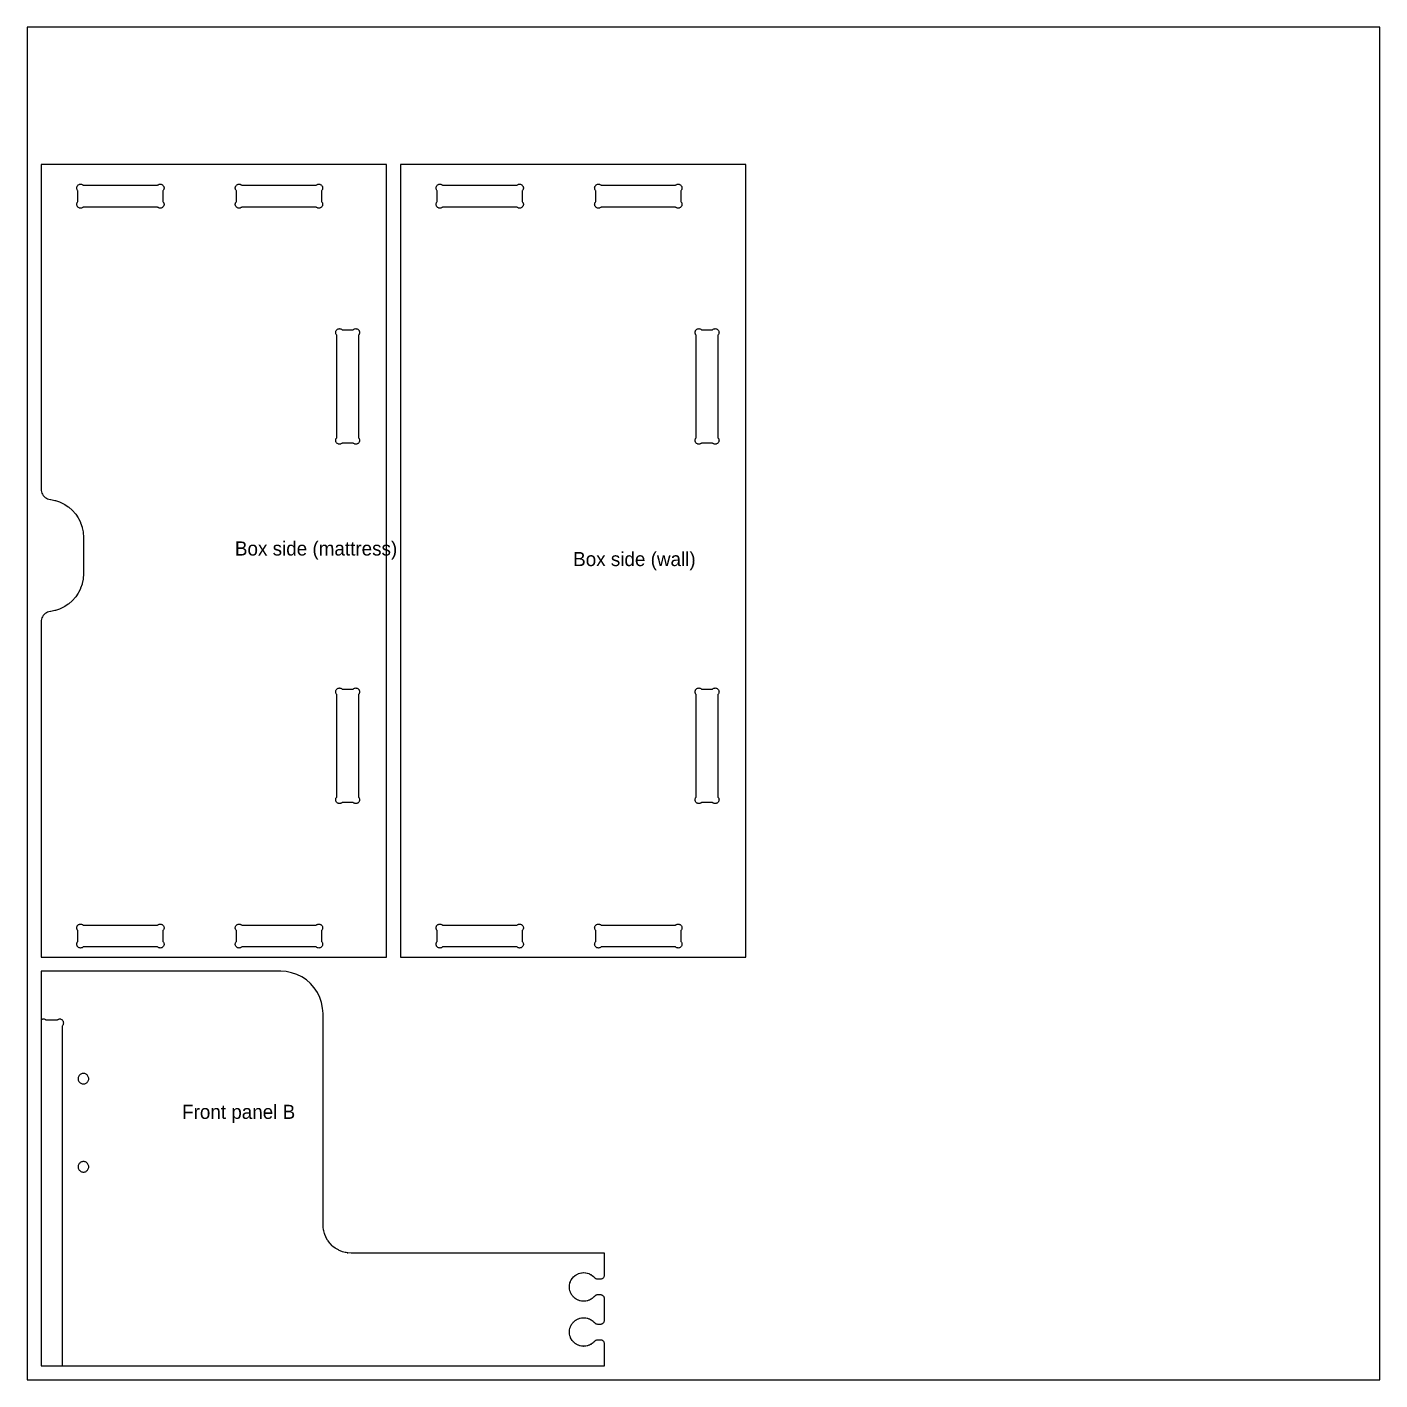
# Model space of a CAD drawing. Header units: inches. Extents: x 0 to 48, y 0 to 48.
import ezdxf

# ---------------------------------------------------------------- set-up
doc = ezdxf.new("R2010")
doc.units = ezdxf.units.IN
doc.header["$MEASUREMENT"] = 0
for name, color, linetype in [('CUT_INSIDE', 5, 'Continuous'), ('CUT_OUTSIDE', 1, 'Continuous'), ('LABEL', 3, 'Continuous'), ('POCKET_0.375', 4, 'Continuous'), ('POCKET_0.500', 4, 'Continuous'), ('SHEET', 8, 'Continuous')]:
    doc.layers.add(name, color=color, linetype=linetype)

msp = doc.modelspace()

# ---------------------------------------------------------------- linework, layer by layer
at = {"layer": 'CUT_INSIDE'}
for points in [[(4.822, 41.806), (4.834, 41.793), (4.844, 41.778), (4.852, 41.762), (4.857, 41.745), (4.861, 41.728), (4.862, 41.71), (4.861, 41.693), (4.857, 41.676), (4.852, 41.659), (4.844, 41.643), (4.834, 41.628), (4.822, 41.615), (4.809, 41.603), (4.795, 41.594), (4.779, 41.586), (4.762, 41.58), (4.745, 41.577), (4.727, 41.575), (4.709, 41.577), (4.692, 41.58), (4.675, 41.586), (4.66, 41.594), (4.645, 41.603), (4.632, 41.615), (1.993, 41.615), (1.98, 41.603), (1.965, 41.594), (1.95, 41.586), (1.933, 41.58), (1.916, 41.577), (1.898, 41.575), (1.88, 41.577), (1.863, 41.58), (1.846, 41.586), (1.83, 41.594), (1.816, 41.603), (1.803, 41.615), (1.791, 41.628), (1.781, 41.643), (1.773, 41.659), (1.768, 41.676), (1.764, 41.693), (1.763, 41.71), (1.764, 41.728), (1.768, 41.745), (1.773, 41.762), (1.781, 41.778), (1.791, 41.793), (1.803, 41.806), (1.803, 42.194), (1.791, 42.207), (1.781, 42.222), (1.773, 42.238), (1.768, 42.255), (1.764, 42.272), (1.763, 42.29), (1.764, 42.307), (1.768, 42.324), (1.773, 42.341), (1.781, 42.357), (1.791, 42.372), (1.803, 42.385), (1.816, 42.397), (1.83, 42.406), (1.846, 42.414), (1.863, 42.42), (1.88, 42.423), (1.898, 42.425), (1.916, 42.423), (1.933, 42.42), (1.95, 42.414), (1.965, 42.406), (1.98, 42.397), (1.993, 42.385), (4.632, 42.385), (4.645, 42.397), (4.66, 42.406), (4.675, 42.414), (4.692, 42.42), (4.709, 42.423), (4.727, 42.425), (4.745, 42.423), (4.762, 42.42), (4.779, 42.414), (4.795, 42.406), (4.809, 42.397), (4.822, 42.385), (4.834, 42.372), (4.844, 42.357), (4.852, 42.341), (4.857, 42.324), (4.861, 42.307), (4.862, 42.29), (4.861, 42.272), (4.857, 42.255), (4.852, 42.238), (4.844, 42.222), (4.834, 42.207), (4.822, 42.194)], [(10.447, 42.194), (10.447, 41.806), (10.459, 41.793), (10.469, 41.778), (10.477, 41.762), (10.482, 41.745), (10.486, 41.728), (10.487, 41.71), (10.486, 41.693), (10.482, 41.676), (10.477, 41.659), (10.469, 41.643), (10.459, 41.628), (10.447, 41.615), (10.434, 41.603), (10.42, 41.594), (10.404, 41.586), (10.387, 41.58), (10.37, 41.577), (10.352, 41.575), (10.334, 41.577), (10.317, 41.58), (10.3, 41.586), (10.285, 41.594), (10.27, 41.603), (10.257, 41.615), (7.618, 41.615), (7.605, 41.603), (7.59, 41.594), (7.575, 41.586), (7.558, 41.58), (7.541, 41.577), (7.523, 41.575), (7.505, 41.577), (7.488, 41.58), (7.471, 41.586), (7.455, 41.594), (7.441, 41.603), (7.428, 41.615), (7.416, 41.628), (7.406, 41.643), (7.398, 41.659), (7.393, 41.676), (7.389, 41.693), (7.388, 41.71), (7.389, 41.728), (7.393, 41.745), (7.398, 41.762), (7.406, 41.778), (7.416, 41.793), (7.428, 41.806), (7.428, 42.194), (7.416, 42.207), (7.406, 42.222), (7.398, 42.238), (7.393, 42.255), (7.389, 42.272), (7.388, 42.29), (7.389, 42.307), (7.393, 42.324), (7.398, 42.341), (7.406, 42.357), (7.416, 42.372), (7.428, 42.385), (7.441, 42.397), (7.455, 42.406), (7.471, 42.414), (7.488, 42.42), (7.505, 42.423), (7.523, 42.425), (7.541, 42.423), (7.558, 42.42), (7.575, 42.414), (7.59, 42.406), (7.605, 42.397), (7.618, 42.385), (10.257, 42.385), (10.27, 42.397), (10.285, 42.406), (10.3, 42.414), (10.317, 42.42), (10.334, 42.423), (10.352, 42.425), (10.37, 42.423), (10.387, 42.42), (10.404, 42.414), (10.42, 42.406), (10.434, 42.397), (10.447, 42.385), (10.459, 42.372), (10.469, 42.357), (10.477, 42.341), (10.482, 42.324), (10.486, 42.307), (10.487, 42.29), (10.486, 42.272), (10.482, 42.255), (10.477, 42.238), (10.469, 42.222), (10.459, 42.207)], [(17.602, 41.762), (17.607, 41.745), (17.611, 41.728), (17.612, 41.71), (17.611, 41.693), (17.607, 41.676), (17.602, 41.659), (17.594, 41.643), (17.584, 41.628), (17.572, 41.615), (17.559, 41.603), (17.545, 41.594), (17.529, 41.586), (17.512, 41.58), (17.495, 41.577), (17.477, 41.575), (17.459, 41.577), (17.442, 41.58), (17.425, 41.586), (17.41, 41.594), (17.395, 41.603), (17.382, 41.615), (14.743, 41.615), (14.73, 41.603), (14.715, 41.594), (14.7, 41.586), (14.683, 41.58), (14.666, 41.577), (14.648, 41.575), (14.63, 41.577), (14.613, 41.58), (14.596, 41.586), (14.58, 41.594), (14.566, 41.603), (14.553, 41.615), (14.541, 41.628), (14.531, 41.643), (14.523, 41.659), (14.518, 41.676), (14.514, 41.693), (14.513, 41.71), (14.514, 41.728), (14.518, 41.745), (14.523, 41.762), (14.531, 41.778), (14.541, 41.793), (14.553, 41.806), (14.553, 42.194), (14.541, 42.207), (14.531, 42.222), (14.523, 42.238), (14.518, 42.255), (14.514, 42.272), (14.513, 42.29), (14.514, 42.307), (14.518, 42.324), (14.523, 42.341), (14.531, 42.357), (14.541, 42.372), (14.553, 42.385), (14.566, 42.397), (14.58, 42.406), (14.596, 42.414), (14.613, 42.42), (14.63, 42.423), (14.648, 42.425), (14.666, 42.423), (14.683, 42.42), (14.7, 42.414), (14.715, 42.406), (14.73, 42.397), (14.743, 42.385), (17.382, 42.385), (17.395, 42.397), (17.41, 42.406), (17.425, 42.414), (17.442, 42.42), (17.459, 42.423), (17.477, 42.425), (17.495, 42.423), (17.512, 42.42), (17.529, 42.414), (17.545, 42.406), (17.559, 42.397), (17.572, 42.385), (17.584, 42.372), (17.594, 42.357), (17.602, 42.341), (17.607, 42.324), (17.611, 42.307), (17.612, 42.29), (17.611, 42.272), (17.607, 42.255), (17.602, 42.238), (17.594, 42.222), (17.584, 42.207), (17.572, 42.194), (17.572, 41.806), (17.584, 41.793), (17.594, 41.778)], [(23.219, 41.778), (23.227, 41.762), (23.232, 41.745), (23.236, 41.728), (23.237, 41.71), (23.236, 41.693), (23.232, 41.676), (23.227, 41.659), (23.219, 41.643), (23.209, 41.628), (23.197, 41.615), (23.184, 41.603), (23.17, 41.594), (23.154, 41.586), (23.137, 41.58), (23.12, 41.577), (23.102, 41.575), (23.084, 41.577), (23.067, 41.58), (23.05, 41.586), (23.035, 41.594), (23.02, 41.603), (23.007, 41.615), (20.368, 41.615), (20.355, 41.603), (20.34, 41.594), (20.325, 41.586), (20.308, 41.58), (20.291, 41.577), (20.273, 41.575), (20.255, 41.577), (20.238, 41.58), (20.221, 41.586), (20.205, 41.594), (20.191, 41.603), (20.178, 41.615), (20.166, 41.628), (20.156, 41.643), (20.148, 41.659), (20.143, 41.676), (20.139, 41.693), (20.138, 41.71), (20.139, 41.728), (20.143, 41.745), (20.148, 41.762), (20.156, 41.778), (20.166, 41.793), (20.178, 41.806), (20.178, 42.194), (20.166, 42.207), (20.156, 42.222), (20.148, 42.238), (20.143, 42.255), (20.139, 42.272), (20.138, 42.29), (20.139, 42.307), (20.143, 42.324), (20.148, 42.341), (20.156, 42.357), (20.166, 42.372), (20.178, 42.385), (20.191, 42.397), (20.205, 42.406), (20.221, 42.414), (20.238, 42.42), (20.255, 42.423), (20.273, 42.425), (20.291, 42.423), (20.308, 42.42), (20.325, 42.414), (20.34, 42.406), (20.355, 42.397), (20.368, 42.385), (23.007, 42.385), (23.02, 42.397), (23.035, 42.406), (23.05, 42.414), (23.067, 42.42), (23.084, 42.423), (23.102, 42.425), (23.12, 42.423), (23.137, 42.42), (23.154, 42.414), (23.17, 42.406), (23.184, 42.397), (23.197, 42.385), (23.209, 42.372), (23.219, 42.357), (23.227, 42.341), (23.232, 42.324), (23.236, 42.307), (23.237, 42.29), (23.236, 42.272), (23.232, 42.255), (23.227, 42.238), (23.219, 42.222), (23.209, 42.207), (23.197, 42.194), (23.197, 41.806), (23.209, 41.793)], [(11.76, 33.431), (11.772, 33.418), (11.781, 33.403), (11.789, 33.387), (11.795, 33.37), (11.798, 33.353), (11.8, 33.335), (11.798, 33.318), (11.795, 33.301), (11.789, 33.284), (11.781, 33.268), (11.772, 33.253), (11.76, 33.24), (11.76, 33.24), (11.747, 33.228), (11.732, 33.219), (11.716, 33.211), (11.699, 33.205), (11.682, 33.202), (11.665, 33.2), (11.647, 33.202), (11.63, 33.205), (11.613, 33.211), (11.597, 33.219), (11.582, 33.228), (11.569, 33.24), (11.181, 33.24), (11.168, 33.228), (11.153, 33.219), (11.137, 33.211), (11.12, 33.205), (11.103, 33.202), (11.085, 33.2), (11.068, 33.202), (11.051, 33.205), (11.034, 33.211), (11.018, 33.219), (11.003, 33.228), (10.99, 33.24), (10.99, 33.24), (10.978, 33.253), (10.969, 33.268), (10.961, 33.284), (10.955, 33.301), (10.952, 33.318), (10.95, 33.335), (10.952, 33.353), (10.955, 33.37), (10.961, 33.387), (10.969, 33.403), (10.978, 33.418), (10.99, 33.431), (10.99, 37.069), (10.978, 37.082), (10.969, 37.097), (10.961, 37.113), (10.955, 37.13), (10.952, 37.147), (10.95, 37.165), (10.952, 37.182), (10.955, 37.199), (10.961, 37.216), (10.969, 37.232), (10.978, 37.247), (10.99, 37.26), (11.003, 37.272), (11.018, 37.281), (11.034, 37.289), (11.051, 37.295), (11.068, 37.298), (11.085, 37.3), (11.103, 37.298), (11.12, 37.295), (11.137, 37.289), (11.153, 37.281), (11.168, 37.272), (11.181, 37.26), (11.569, 37.26), (11.582, 37.272), (11.597, 37.281), (11.613, 37.289), (11.63, 37.295), (11.647, 37.298), (11.665, 37.3), (11.682, 37.298), (11.699, 37.295), (11.716, 37.289), (11.732, 37.281), (11.747, 37.272), (11.76, 37.26), (11.76, 37.26), (11.772, 37.247), (11.781, 37.232), (11.789, 37.216), (11.795, 37.199), (11.798, 37.182), (11.8, 37.165), (11.798, 37.147), (11.795, 37.13), (11.789, 37.113), (11.781, 37.097), (11.772, 37.082), (11.76, 37.069)], [(24.539, 33.387), (24.545, 33.37), (24.548, 33.353), (24.55, 33.335), (24.548, 33.318), (24.545, 33.301), (24.539, 33.284), (24.531, 33.268), (24.522, 33.253), (24.51, 33.24), (24.51, 33.24), (24.497, 33.228), (24.482, 33.219), (24.466, 33.211), (24.449, 33.205), (24.432, 33.202), (24.415, 33.2), (24.397, 33.202), (24.38, 33.205), (24.363, 33.211), (24.347, 33.219), (24.332, 33.228), (24.319, 33.24), (23.931, 33.24), (23.918, 33.228), (23.903, 33.219), (23.887, 33.211), (23.87, 33.205), (23.853, 33.202), (23.835, 33.2), (23.818, 33.202), (23.801, 33.205), (23.784, 33.211), (23.768, 33.219), (23.753, 33.228), (23.74, 33.24), (23.74, 33.24), (23.728, 33.253), (23.719, 33.268), (23.711, 33.284), (23.705, 33.301), (23.702, 33.318), (23.7, 33.335), (23.702, 33.353), (23.705, 33.37), (23.711, 33.387), (23.719, 33.403), (23.728, 33.418), (23.74, 33.431), (23.74, 37.069), (23.728, 37.082), (23.719, 37.097), (23.711, 37.113), (23.705, 37.13), (23.702, 37.147), (23.7, 37.165), (23.702, 37.182), (23.705, 37.199), (23.711, 37.216), (23.719, 37.232), (23.728, 37.247), (23.74, 37.26), (23.753, 37.272), (23.768, 37.281), (23.784, 37.289), (23.801, 37.295), (23.818, 37.298), (23.835, 37.3), (23.853, 37.298), (23.87, 37.295), (23.887, 37.289), (23.903, 37.281), (23.918, 37.272), (23.931, 37.26), (24.319, 37.26), (24.332, 37.272), (24.347, 37.281), (24.363, 37.289), (24.38, 37.295), (24.397, 37.298), (24.415, 37.3), (24.432, 37.298), (24.449, 37.295), (24.466, 37.289), (24.482, 37.281), (24.497, 37.272), (24.51, 37.26), (24.51, 37.26), (24.522, 37.247), (24.531, 37.232), (24.539, 37.216), (24.545, 37.199), (24.548, 37.182), (24.55, 37.165), (24.548, 37.147), (24.545, 37.13), (24.539, 37.113), (24.531, 37.097), (24.522, 37.082), (24.51, 37.069), (24.51, 33.431), (24.522, 33.418), (24.531, 33.403)], [(11.76, 24.319), (11.76, 20.681), (11.772, 20.668), (11.781, 20.653), (11.789, 20.637), (11.795, 20.62), (11.798, 20.603), (11.8, 20.585), (11.798, 20.568), (11.795, 20.551), (11.789, 20.534), (11.781, 20.518), (11.772, 20.503), (11.76, 20.49), (11.76, 20.49), (11.747, 20.478), (11.732, 20.469), (11.716, 20.461), (11.699, 20.455), (11.682, 20.452), (11.665, 20.45), (11.647, 20.452), (11.63, 20.455), (11.613, 20.461), (11.597, 20.469), (11.582, 20.478), (11.569, 20.49), (11.181, 20.49), (11.168, 20.478), (11.153, 20.469), (11.137, 20.461), (11.12, 20.455), (11.103, 20.452), (11.085, 20.45), (11.068, 20.452), (11.051, 20.455), (11.034, 20.461), (11.018, 20.469), (11.003, 20.478), (10.99, 20.49), (10.99, 20.49), (10.978, 20.503), (10.969, 20.518), (10.961, 20.534), (10.955, 20.551), (10.952, 20.568), (10.95, 20.585), (10.952, 20.603), (10.955, 20.62), (10.961, 20.637), (10.969, 20.653), (10.978, 20.668), (10.99, 20.681), (10.99, 24.319), (10.978, 24.332), (10.969, 24.347), (10.961, 24.363), (10.955, 24.38), (10.952, 24.397), (10.95, 24.415), (10.952, 24.432), (10.955, 24.449), (10.961, 24.466), (10.969, 24.482), (10.978, 24.497), (10.99, 24.51), (11.003, 24.522), (11.018, 24.531), (11.034, 24.539), (11.051, 24.545), (11.068, 24.548), (11.085, 24.55), (11.103, 24.548), (11.12, 24.545), (11.137, 24.539), (11.153, 24.531), (11.168, 24.522), (11.181, 24.51), (11.569, 24.51), (11.582, 24.522), (11.597, 24.531), (11.613, 24.539), (11.63, 24.545), (11.647, 24.548), (11.665, 24.55), (11.682, 24.548), (11.699, 24.545), (11.716, 24.539), (11.732, 24.531), (11.747, 24.522), (11.76, 24.51), (11.76, 24.51), (11.772, 24.497), (11.781, 24.482), (11.789, 24.466), (11.795, 24.449), (11.798, 24.432), (11.8, 24.415), (11.798, 24.397), (11.795, 24.38), (11.789, 24.363), (11.781, 24.347), (11.772, 24.332)], [(24.531, 20.653), (24.539, 20.637), (24.545, 20.62), (24.548, 20.603), (24.55, 20.585), (24.548, 20.568), (24.545, 20.551), (24.539, 20.534), (24.531, 20.518), (24.522, 20.503), (24.51, 20.49), (24.51, 20.49), (24.497, 20.478), (24.482, 20.469), (24.466, 20.461), (24.449, 20.455), (24.432, 20.452), (24.415, 20.45), (24.397, 20.452), (24.38, 20.455), (24.363, 20.461), (24.347, 20.469), (24.332, 20.478), (24.319, 20.49), (23.931, 20.49), (23.918, 20.478), (23.903, 20.469), (23.887, 20.461), (23.87, 20.455), (23.853, 20.452), (23.835, 20.45), (23.818, 20.452), (23.801, 20.455), (23.784, 20.461), (23.768, 20.469), (23.753, 20.478), (23.74, 20.49), (23.74, 20.49), (23.728, 20.503), (23.719, 20.518), (23.711, 20.534), (23.705, 20.551), (23.702, 20.568), (23.7, 20.585), (23.702, 20.603), (23.705, 20.62), (23.711, 20.637), (23.719, 20.653), (23.728, 20.668), (23.74, 20.681), (23.74, 24.319), (23.728, 24.332), (23.719, 24.347), (23.711, 24.363), (23.705, 24.38), (23.702, 24.397), (23.7, 24.415), (23.702, 24.432), (23.705, 24.449), (23.711, 24.466), (23.719, 24.482), (23.728, 24.497), (23.74, 24.51), (23.753, 24.522), (23.768, 24.531), (23.784, 24.539), (23.801, 24.545), (23.818, 24.548), (23.835, 24.55), (23.853, 24.548), (23.87, 24.545), (23.887, 24.539), (23.903, 24.531), (23.918, 24.522), (23.931, 24.51), (24.319, 24.51), (24.332, 24.522), (24.347, 24.531), (24.363, 24.539), (24.38, 24.545), (24.397, 24.548), (24.415, 24.55), (24.432, 24.548), (24.449, 24.545), (24.466, 24.539), (24.482, 24.531), (24.497, 24.522), (24.51, 24.51), (24.51, 24.51), (24.522, 24.497), (24.531, 24.482), (24.539, 24.466), (24.545, 24.449), (24.548, 24.432), (24.55, 24.415), (24.548, 24.397), (24.545, 24.38), (24.539, 24.363), (24.531, 24.347), (24.522, 24.332), (24.51, 24.319), (24.51, 20.681), (24.522, 20.668)], [(4.822, 15.556), (4.834, 15.543), (4.844, 15.528), (4.852, 15.512), (4.857, 15.495), (4.861, 15.478), (4.862, 15.46), (4.861, 15.443), (4.857, 15.426), (4.852, 15.409), (4.844, 15.393), (4.834, 15.378), (4.822, 15.365), (4.809, 15.353), (4.795, 15.344), (4.779, 15.336), (4.762, 15.33), (4.745, 15.327), (4.727, 15.325), (4.709, 15.327), (4.692, 15.33), (4.675, 15.336), (4.66, 15.344), (4.645, 15.353), (4.632, 15.365), (4.632, 15.365), (1.993, 15.365), (1.98, 15.353), (1.965, 15.344), (1.95, 15.336), (1.933, 15.33), (1.916, 15.327), (1.898, 15.325), (1.88, 15.327), (1.863, 15.33), (1.846, 15.336), (1.83, 15.344), (1.816, 15.353), (1.803, 15.365), (1.791, 15.378), (1.781, 15.393), (1.773, 15.409), (1.768, 15.426), (1.764, 15.443), (1.763, 15.46), (1.764, 15.478), (1.768, 15.495), (1.773, 15.512), (1.781, 15.528), (1.791, 15.543), (1.803, 15.556), (1.803, 15.944), (1.791, 15.957), (1.781, 15.972), (1.773, 15.988), (1.768, 16.005), (1.764, 16.022), (1.763, 16.04), (1.764, 16.057), (1.768, 16.074), (1.773, 16.091), (1.781, 16.107), (1.791, 16.122), (1.803, 16.135), (1.816, 16.147), (1.83, 16.156), (1.846, 16.164), (1.863, 16.17), (1.88, 16.173), (1.898, 16.175), (1.916, 16.173), (1.933, 16.17), (1.95, 16.164), (1.965, 16.156), (1.98, 16.147), (1.993, 16.135), (4.632, 16.135), (4.645, 16.147), (4.66, 16.156), (4.675, 16.164), (4.692, 16.17), (4.709, 16.173), (4.727, 16.175), (4.745, 16.173), (4.762, 16.17), (4.779, 16.164), (4.795, 16.156), (4.809, 16.147), (4.822, 16.135), (4.834, 16.122), (4.844, 16.107), (4.852, 16.091), (4.857, 16.074), (4.861, 16.057), (4.862, 16.04), (4.861, 16.022), (4.857, 16.005), (4.852, 15.988), (4.844, 15.972), (4.834, 15.957), (4.822, 15.944)], [(10.447, 15.556), (10.459, 15.543), (10.469, 15.528), (10.477, 15.512), (10.482, 15.495), (10.486, 15.478), (10.487, 15.46), (10.486, 15.443), (10.482, 15.426), (10.477, 15.409), (10.469, 15.393), (10.459, 15.378), (10.447, 15.365), (10.434, 15.353), (10.42, 15.344), (10.404, 15.336), (10.387, 15.33), (10.37, 15.327), (10.352, 15.325), (10.334, 15.327), (10.317, 15.33), (10.3, 15.336), (10.285, 15.344), (10.27, 15.353), (10.257, 15.365), (10.257, 15.365), (7.618, 15.365), (7.605, 15.353), (7.59, 15.344), (7.575, 15.336), (7.558, 15.33), (7.541, 15.327), (7.523, 15.325), (7.505, 15.327), (7.488, 15.33), (7.471, 15.336), (7.455, 15.344), (7.441, 15.353), (7.428, 15.365), (7.416, 15.378), (7.406, 15.393), (7.398, 15.409), (7.393, 15.426), (7.389, 15.443), (7.388, 15.46), (7.389, 15.478), (7.393, 15.495), (7.398, 15.512), (7.406, 15.528), (7.416, 15.543), (7.428, 15.556), (7.428, 15.944), (7.416, 15.957), (7.406, 15.972), (7.398, 15.988), (7.393, 16.005), (7.389, 16.022), (7.388, 16.04), (7.389, 16.057), (7.393, 16.074), (7.398, 16.091), (7.406, 16.107), (7.416, 16.122), (7.428, 16.135), (7.441, 16.147), (7.455, 16.156), (7.471, 16.164), (7.488, 16.17), (7.505, 16.173), (7.523, 16.175), (7.541, 16.173), (7.558, 16.17), (7.575, 16.164), (7.59, 16.156), (7.605, 16.147), (7.618, 16.135), (10.257, 16.135), (10.27, 16.147), (10.285, 16.156), (10.3, 16.164), (10.317, 16.17), (10.334, 16.173), (10.352, 16.175), (10.37, 16.173), (10.387, 16.17), (10.404, 16.164), (10.42, 16.156), (10.434, 16.147), (10.447, 16.135), (10.459, 16.122), (10.469, 16.107), (10.477, 16.091), (10.482, 16.074), (10.486, 16.057), (10.487, 16.04), (10.486, 16.022), (10.482, 16.005), (10.477, 15.988), (10.469, 15.972), (10.459, 15.957), (10.447, 15.944)], [(17.602, 15.512), (17.607, 15.495), (17.611, 15.478), (17.612, 15.46), (17.611, 15.443), (17.607, 15.426), (17.602, 15.409), (17.594, 15.393), (17.584, 15.378), (17.572, 15.365), (17.559, 15.353), (17.545, 15.344), (17.529, 15.336), (17.512, 15.33), (17.495, 15.327), (17.477, 15.325), (17.459, 15.327), (17.442, 15.33), (17.425, 15.336), (17.41, 15.344), (17.395, 15.353), (17.382, 15.365), (17.382, 15.365), (14.743, 15.365), (14.73, 15.353), (14.715, 15.344), (14.7, 15.336), (14.683, 15.33), (14.666, 15.327), (14.648, 15.325), (14.63, 15.327), (14.613, 15.33), (14.596, 15.336), (14.58, 15.344), (14.566, 15.353), (14.553, 15.365), (14.541, 15.378), (14.531, 15.393), (14.523, 15.409), (14.518, 15.426), (14.514, 15.443), (14.513, 15.46), (14.514, 15.478), (14.518, 15.495), (14.523, 15.512), (14.531, 15.528), (14.541, 15.543), (14.553, 15.556), (14.553, 15.944), (14.541, 15.957), (14.531, 15.972), (14.523, 15.988), (14.518, 16.005), (14.514, 16.022), (14.513, 16.04), (14.514, 16.057), (14.518, 16.074), (14.523, 16.091), (14.531, 16.107), (14.541, 16.122), (14.553, 16.135), (14.566, 16.147), (14.58, 16.156), (14.596, 16.164), (14.613, 16.17), (14.63, 16.173), (14.648, 16.175), (14.666, 16.173), (14.683, 16.17), (14.7, 16.164), (14.715, 16.156), (14.73, 16.147), (14.743, 16.135), (17.382, 16.135), (17.395, 16.147), (17.41, 16.156), (17.425, 16.164), (17.442, 16.17), (17.459, 16.173), (17.477, 16.175), (17.495, 16.173), (17.512, 16.17), (17.529, 16.164), (17.545, 16.156), (17.559, 16.147), (17.572, 16.135), (17.584, 16.122), (17.594, 16.107), (17.602, 16.091), (17.607, 16.074), (17.611, 16.057), (17.612, 16.04), (17.611, 16.022), (17.607, 16.005), (17.602, 15.988), (17.594, 15.972), (17.584, 15.957), (17.572, 15.944), (17.572, 15.556), (17.584, 15.543), (17.594, 15.528)], [(23.227, 15.512), (23.232, 15.495), (23.236, 15.478), (23.237, 15.46), (23.236, 15.443), (23.232, 15.426), (23.227, 15.409), (23.219, 15.393), (23.209, 15.378), (23.197, 15.365), (23.184, 15.353), (23.17, 15.344), (23.154, 15.336), (23.137, 15.33), (23.12, 15.327), (23.102, 15.325), (23.084, 15.327), (23.067, 15.33), (23.05, 15.336), (23.035, 15.344), (23.02, 15.353), (23.007, 15.365), (23.007, 15.365), (20.368, 15.365), (20.355, 15.353), (20.34, 15.344), (20.325, 15.336), (20.308, 15.33), (20.291, 15.327), (20.273, 15.325), (20.255, 15.327), (20.238, 15.33), (20.221, 15.336), (20.205, 15.344), (20.191, 15.353), (20.178, 15.365), (20.166, 15.378), (20.156, 15.393), (20.148, 15.409), (20.143, 15.426), (20.139, 15.443), (20.138, 15.46), (20.139, 15.478), (20.143, 15.495), (20.148, 15.512), (20.156, 15.528), (20.166, 15.543), (20.178, 15.556), (20.178, 15.944), (20.166, 15.957), (20.156, 15.972), (20.148, 15.988), (20.143, 16.005), (20.139, 16.022), (20.138, 16.04), (20.139, 16.057), (20.143, 16.074), (20.148, 16.091), (20.156, 16.107), (20.166, 16.122), (20.178, 16.135), (20.191, 16.147), (20.205, 16.156), (20.221, 16.164), (20.238, 16.17), (20.255, 16.173), (20.273, 16.175), (20.291, 16.173), (20.308, 16.17), (20.325, 16.164), (20.34, 16.156), (20.355, 16.147), (20.368, 16.135), (23.007, 16.135), (23.02, 16.147), (23.035, 16.156), (23.05, 16.164), (23.067, 16.17), (23.084, 16.173), (23.102, 16.175), (23.12, 16.173), (23.137, 16.17), (23.154, 16.164), (23.17, 16.156), (23.184, 16.147), (23.197, 16.135), (23.209, 16.122), (23.219, 16.107), (23.227, 16.091), (23.232, 16.074), (23.236, 16.057), (23.237, 16.04), (23.236, 16.022), (23.232, 16.005), (23.227, 15.988), (23.219, 15.972), (23.209, 15.957), (23.197, 15.944), (23.197, 15.556), (23.209, 15.543), (23.219, 15.528)]]:
    msp.add_lwpolyline(points, close=True, dxfattribs=at)
at = {"layer": 'CUT_OUTSIDE'}
for points in [[(12.75, 15.375), (12.75, 15.385), (12.75, 43.125), (0.5, 43.125), (0.5, 32.25), (0.5, 31.609), (0.503, 31.561), (0.513, 31.512), (0.529, 31.466), (0.55, 31.422), (0.577, 31.381), (0.61, 31.344), (0.647, 31.312), (0.688, 31.285), (0.731, 31.263), (0.778, 31.247), (0.826, 31.238), (0.838, 31.236), (0.987, 31.206), (1.011, 31.2), (1.155, 31.151), (1.178, 31.142), (1.314, 31.075), (1.335, 31.062), (1.462, 30.978), (1.481, 30.963), (1.595, 30.863), (1.613, 30.845), (1.713, 30.731), (1.728, 30.712), (1.812, 30.585), (1.825, 30.564), (1.892, 30.428), (1.901, 30.405), (1.95, 30.261), (1.956, 30.237), (1.986, 30.088), (1.989, 30.064), (2, 29.906), (2, 29.894), (2, 28.606), (2, 28.594), (1.989, 28.436), (1.986, 28.412), (1.956, 28.263), (1.95, 28.239), (1.901, 28.095), (1.892, 28.072), (1.825, 27.936), (1.812, 27.915), (1.728, 27.788), (1.713, 27.769), (1.613, 27.655), (1.595, 27.637), (1.481, 27.537), (1.462, 27.522), (1.335, 27.438), (1.314, 27.425), (1.178, 27.358), (1.155, 27.349), (1.011, 27.3), (0.987, 27.294), (0.838, 27.264), (0.826, 27.262), (0.778, 27.253), (0.731, 27.237), (0.688, 27.215), (0.647, 27.188), (0.61, 27.156), (0.577, 27.119), (0.55, 27.078), (0.529, 27.034), (0.513, 26.988), (0.503, 26.939), (0.5, 26.891), (0.5, 26.25), (0.5, 15.385), (0.5, 15.375), (0.5, 15), (12.75, 15)], [(13.25, 43.125), (13.25, 15.385), (13.25, 15.375), (13.25, 15), (25.5, 15), (25.5, 15.375), (25.5, 15.385), (25.5, 43.125)], [(11.369, 4.509), (11.362, 4.51), (11.383, 4.51), (11.321, 4.518), (11.289, 4.524), (11.195, 4.55), (11.164, 4.56), (11.073, 4.598), (11.044, 4.612), (10.959, 4.661), (10.932, 4.679), (10.854, 4.739), (10.83, 4.761), (10.761, 4.83), (10.739, 4.854), (10.679, 4.932), (10.661, 4.959), (10.612, 5.044), (10.598, 5.073), (10.56, 5.164), (10.55, 5.195), (10.524, 5.289), (10.518, 5.321), (10.505, 5.418), (10.502, 5.476), (10.5, 5.525), (10.5, 13), (10.487, 13.196), (10.449, 13.388), (10.386, 13.574), (10.299, 13.75), (10.19, 13.913), (10.061, 14.061), (9.913, 14.19), (9.75, 14.299), (9.574, 14.386), (9.388, 14.449), (9.196, 14.487), (9, 14.5), (6.5, 14.5), (0.5, 14.5), (0.5, 0.5), (20.492, 0.5), (20.492, 0.505), (20.492, 0.505), (20.492, 1.27), (20.491, 1.289), (20.487, 1.308), (20.481, 1.326), (20.472, 1.343), (20.462, 1.359), (20.449, 1.374), (20.434, 1.387), (20.418, 1.397), (20.401, 1.406), (20.383, 1.412), (20.364, 1.416), (20.345, 1.417), (20.247, 1.417), (20.238, 1.417), (20.234, 1.416), (20.216, 1.414), (20.199, 1.41), (20.182, 1.404), (20.166, 1.395), (20.151, 1.385), (20.138, 1.373), (20.135, 1.369), (20.129, 1.363), (20.115, 1.347), (20.115, 1.347), (20.113, 1.345), (20.113, 1.345), (20.112, 1.345), (20.112, 1.344), (20.111, 1.343), (20.111, 1.343), (20.107, 1.339), (20.107, 1.339), (20.106, 1.338), (20.105, 1.338), (20.105, 1.337), (20.105, 1.337), (20.103, 1.335), (20.103, 1.335), (20.066, 1.303), (20.066, 1.302), (20.064, 1.301), (20.064, 1.301), (20.063, 1.3), (20.063, 1.3), (20.061, 1.299), (20.061, 1.299), (20.057, 1.296), (20.057, 1.296), (20.055, 1.294), (20.055, 1.294), (20.054, 1.294), (20.054, 1.294), (20.052, 1.292), (20.052, 1.292), (20.011, 1.265), (20.011, 1.265), (20.009, 1.263), (20.009, 1.263), (20.008, 1.263), (20.008, 1.263), (20.006, 1.261), (20.006, 1.261), (20.002, 1.259), (20.002, 1.259), (20, 1.258), (20, 1.258), (19.999, 1.258), (19.999, 1.258), (19.996, 1.256), (19.996, 1.256), (19.952, 1.234), (19.952, 1.234), (19.95, 1.233), (19.95, 1.233), (19.949, 1.233), (19.949, 1.233), (19.946, 1.232), (19.946, 1.232), (19.942, 1.23), (19.942, 1.23), (19.94, 1.229), (19.94, 1.229), (19.939, 1.229), (19.939, 1.229), (19.936, 1.228), (19.936, 1.228), (19.89, 1.212), (19.889, 1.212), (19.887, 1.211), (19.887, 1.211), (19.886, 1.211), (19.886, 1.211), (19.884, 1.21), (19.883, 1.21), (19.879, 1.209), (19.879, 1.209), (19.877, 1.208), (19.877, 1.208), (19.876, 1.208), (19.876, 1.208), (19.873, 1.208), (19.873, 1.208), (19.825, 1.198), (19.825, 1.198), (19.822, 1.198), (19.822, 1.197), (19.821, 1.197), (19.821, 1.197), (19.819, 1.197), (19.818, 1.197), (19.814, 1.196), (19.814, 1.196), (19.811, 1.196), (19.811, 1.196), (19.811, 1.196), (19.81, 1.196), (19.808, 1.196), (19.808, 1.196), (19.758, 1.193), (19.758, 1.193), (19.756, 1.192), (19.756, 1.192), (19.755, 1.192), (19.755, 1.192), (19.752, 1.192), (19.752, 1.192), (19.748, 1.192), (19.748, 1.192), (19.745, 1.192), (19.745, 1.192), (19.744, 1.192), (19.744, 1.192), (19.742, 1.193), (19.742, 1.193), (19.692, 1.196), (19.692, 1.196), (19.69, 1.196), (19.689, 1.196), (19.689, 1.196), (19.689, 1.196), (19.686, 1.196), (19.686, 1.196), (19.682, 1.197), (19.681, 1.197), (19.679, 1.197), (19.679, 1.197), (19.678, 1.197), (19.678, 1.198), (19.675, 1.198), (19.675, 1.198), (19.627, 1.208), (19.627, 1.208), (19.624, 1.208), (19.624, 1.208), (19.623, 1.208), (19.623, 1.208), (19.621, 1.209), (19.621, 1.209), (19.617, 1.21), (19.616, 1.21), (19.614, 1.211), (19.614, 1.211), (19.613, 1.211), (19.613, 1.211), (19.611, 1.212), (19.61, 1.212), (19.564, 1.228), (19.564, 1.228), (19.561, 1.229), (19.561, 1.229), (19.56, 1.229), (19.56, 1.229), (19.558, 1.23), (19.558, 1.23), (19.554, 1.232), (19.554, 1.232), (19.551, 1.233), (19.551, 1.233), (19.55, 1.233), (19.55, 1.233), (19.548, 1.234), (19.548, 1.234), (19.504, 1.256), (19.504, 1.256), (19.501, 1.258), (19.501, 1.258), (19.5, 1.258), (19.5, 1.258), (19.498, 1.259), (19.498, 1.259), (19.494, 1.261), (19.494, 1.261), (19.492, 1.263), (19.492, 1.263), (19.491, 1.263), (19.491, 1.263), (19.489, 1.265), (19.489, 1.265), (19.448, 1.292), (19.448, 1.292), (19.446, 1.294), (19.446, 1.294), (19.445, 1.294), (19.445, 1.294), (19.443, 1.296), (19.443, 1.296), (19.439, 1.299), (19.439, 1.299), (19.437, 1.3), (19.437, 1.3), (19.436, 1.301), (19.436, 1.301), (19.434, 1.302), (19.434, 1.303), (19.397, 1.335), (19.397, 1.335), (19.395, 1.337), (19.395, 1.337), (19.395, 1.338), (19.394, 1.338), (19.393, 1.339), (19.393, 1.339), (19.389, 1.343), (19.389, 1.343), (19.388, 1.344), (19.388, 1.345), (19.387, 1.345), (19.387, 1.345), (19.385, 1.347), (19.385, 1.347), (19.353, 1.384), (19.352, 1.384), (19.351, 1.386), (19.351, 1.386), (19.35, 1.387), (19.35, 1.387), (19.349, 1.389), (19.349, 1.389), (19.346, 1.393), (19.346, 1.393), (19.344, 1.395), (19.344, 1.395), (19.344, 1.396), (19.344, 1.396), (19.342, 1.398), (19.342, 1.398), (19.315, 1.439), (19.315, 1.439), (19.313, 1.441), (19.313, 1.441), (19.313, 1.442), (19.313, 1.442), (19.311, 1.444), (19.311, 1.444), (19.309, 1.448), (19.309, 1.448), (19.308, 1.45), (19.308, 1.45), (19.308, 1.451), (19.308, 1.451), (19.306, 1.454), (19.306, 1.454), (19.284, 1.498), (19.284, 1.498), (19.283, 1.5), (19.283, 1.5), (19.283, 1.501), (19.283, 1.501), (19.282, 1.504), (19.282, 1.504), (19.28, 1.508), (19.28, 1.508), (19.279, 1.51), (19.279, 1.51), (19.279, 1.511), (19.279, 1.511), (19.278, 1.514), (19.278, 1.514), (19.262, 1.56), (19.262, 1.561), (19.261, 1.563), (19.261, 1.563), (19.261, 1.564), (19.261, 1.564), (19.26, 1.566), (19.26, 1.567), (19.259, 1.571), (19.259, 1.571), (19.258, 1.573), (19.258, 1.573), (19.258, 1.574), (19.258, 1.574), (19.258, 1.577), (19.258, 1.577), (19.248, 1.625), (19.248, 1.625), (19.248, 1.628), (19.247, 1.628), (19.247, 1.629), (19.247, 1.629), (19.247, 1.631), (19.247, 1.632), (19.246, 1.636), (19.246, 1.636), (19.246, 1.639), (19.246, 1.639), (19.246, 1.639), (19.246, 1.64), (19.246, 1.642), (19.246, 1.642), (19.243, 1.692), (19.243, 1.692), (19.242, 1.694), (19.242, 1.694), (19.242, 1.695), (19.242, 1.695), (19.242, 1.698), (19.242, 1.698), (19.242, 1.702), (19.242, 1.702), (19.242, 1.705), (19.242, 1.705), (19.242, 1.706), (19.242, 1.706), (19.243, 1.708), (19.243, 1.708), (19.246, 1.758), (19.246, 1.758), (19.246, 1.76), (19.246, 1.761), (19.246, 1.761), (19.246, 1.761), (19.246, 1.764), (19.246, 1.764), (19.247, 1.768), (19.247, 1.769), (19.247, 1.771), (19.247, 1.771), (19.247, 1.772), (19.248, 1.772), (19.248, 1.775), (19.248, 1.775), (19.258, 1.823), (19.258, 1.823), (19.258, 1.826), (19.258, 1.826), (19.258, 1.827), (19.258, 1.827), (19.259, 1.829), (19.259, 1.829), (19.26, 1.833), (19.26, 1.834), (19.261, 1.836), (19.261, 1.836), (19.261, 1.837), (19.261, 1.837), (19.262, 1.839), (19.262, 1.84), (19.278, 1.886), (19.278, 1.886), (19.279, 1.889), (19.279, 1.889), (19.279, 1.89), (19.279, 1.89), (19.28, 1.892), (19.28, 1.892), (19.282, 1.896), (19.282, 1.896), (19.283, 1.899), (19.283, 1.899), (19.283, 1.9), (19.283, 1.9), (19.284, 1.902), (19.284, 1.902), (19.306, 1.946), (19.306, 1.946), (19.308, 1.949), (19.308, 1.949), (19.308, 1.95), (19.308, 1.95), (19.309, 1.952), (19.309, 1.952), (19.311, 1.956), (19.311, 1.956), (19.313, 1.958), (19.313, 1.958), (19.313, 1.959), (19.313, 1.959), (19.315, 1.961), (19.315, 1.961), (19.342, 2.002), (19.342, 2.002), (19.344, 2.004), (19.344, 2.004), (19.344, 2.005), (19.344, 2.005), (19.346, 2.007), (19.346, 2.007), (19.349, 2.011), (19.349, 2.011), (19.35, 2.013), (19.35, 2.013), (19.351, 2.014), (19.351, 2.014), (19.352, 2.016), (19.353, 2.016), (19.385, 2.053), (19.385, 2.053), (19.387, 2.055), (19.387, 2.055), (19.388, 2.055), (19.388, 2.056), (19.389, 2.057), (19.389, 2.057), (19.393, 2.061), (19.393, 2.061), (19.394, 2.062), (19.395, 2.062), (19.395, 2.063), (19.395, 2.063), (19.397, 2.065), (19.397, 2.065), (19.434, 2.097), (19.434, 2.098), (19.436, 2.099), (19.436, 2.099), (19.437, 2.1), (19.437, 2.1), (19.439, 2.101), (19.439, 2.101), (19.443, 2.104), (19.443, 2.104), (19.445, 2.106), (19.445, 2.106), (19.446, 2.106), (19.446, 2.106), (19.448, 2.108), (19.448, 2.108), (19.489, 2.135), (19.489, 2.135), (19.491, 2.137), (19.491, 2.137), (19.492, 2.137), (19.492, 2.137), (19.494, 2.139), (19.494, 2.139), (19.498, 2.141), (19.498, 2.141), (19.5, 2.142), (19.5, 2.142), (19.501, 2.142), (19.501, 2.142), (19.504, 2.144), (19.504, 2.144), (19.548, 2.166), (19.548, 2.166), (19.55, 2.167), (19.55, 2.167), (19.551, 2.167), (19.551, 2.167), (19.554, 2.168), (19.554, 2.168), (19.558, 2.17), (19.558, 2.17), (19.56, 2.171), (19.56, 2.171), (19.561, 2.171), (19.561, 2.171), (19.564, 2.172), (19.564, 2.172), (19.61, 2.188), (19.611, 2.188), (19.613, 2.189), (19.613, 2.189), (19.614, 2.189), (19.614, 2.189), (19.616, 2.19), (19.617, 2.19), (19.621, 2.191), (19.621, 2.191), (19.623, 2.192), (19.623, 2.192), (19.624, 2.192), (19.624, 2.192), (19.627, 2.192), (19.627, 2.192), (19.675, 2.202), (19.675, 2.202), (19.678, 2.202), (19.678, 2.203), (19.679, 2.203), (19.679, 2.203), (19.681, 2.203), (19.682, 2.203), (19.686, 2.204), (19.686, 2.204), (19.689, 2.204), (19.689, 2.204), (19.689, 2.204), (19.69, 2.204), (19.692, 2.204), (19.692, 2.204), (19.742, 2.207), (19.742, 2.207), (19.744, 2.208), (19.744, 2.208), (19.745, 2.208), (19.745, 2.208), (19.748, 2.208), (19.748, 2.208), (19.752, 2.208), (19.752, 2.208), (19.755, 2.208), (19.755, 2.208), (19.756, 2.208), (19.756, 2.208), (19.758, 2.207), (19.758, 2.207), (19.808, 2.204), (19.808, 2.204), (19.81, 2.204), (19.811, 2.204), (19.811, 2.204), (19.811, 2.204), (19.814, 2.204), (19.814, 2.204), (19.818, 2.203), (19.819, 2.203), (19.821, 2.203), (19.821, 2.203), (19.822, 2.203), (19.822, 2.202), (19.825, 2.202), (19.825, 2.202), (19.873, 2.192), (19.873, 2.192), (19.876, 2.192), (19.876, 2.192), (19.877, 2.192), (19.877, 2.192), (19.879, 2.191), (19.879, 2.191), (19.883, 2.19), (19.884, 2.19), (19.886, 2.189), (19.886, 2.189), (19.887, 2.189), (19.887, 2.189), (19.889, 2.188), (19.89, 2.188), (19.936, 2.172), (19.936, 2.172), (19.939, 2.171), (19.939, 2.171), (19.94, 2.171), (19.94, 2.171), (19.942, 2.17), (19.942, 2.17), (19.946, 2.168), (19.946, 2.168), (19.949, 2.167), (19.949, 2.167), (19.95, 2.167), (19.95, 2.167), (19.952, 2.166), (19.952, 2.166), (19.996, 2.144), (19.996, 2.144), (19.999, 2.142), (19.999, 2.142), (20, 2.142), (20, 2.142), (20.002, 2.141), (20.002, 2.141), (20.006, 2.139), (20.006, 2.139), (20.008, 2.137), (20.008, 2.137), (20.009, 2.137), (20.009, 2.137), (20.011, 2.135), (20.011, 2.135), (20.052, 2.108), (20.052, 2.108), (20.054, 2.106), (20.054, 2.106), (20.055, 2.106), (20.055, 2.106), (20.057, 2.104), (20.057, 2.104), (20.061, 2.101), (20.061, 2.101), (20.063, 2.1), (20.063, 2.1), (20.064, 2.099), (20.064, 2.099), (20.066, 2.098), (20.066, 2.097), (20.103, 2.065), (20.103, 2.065), (20.105, 2.063), (20.105, 2.063), (20.105, 2.062), (20.106, 2.062), (20.107, 2.061), (20.107, 2.061), (20.111, 2.057), (20.111, 2.057), (20.112, 2.056), (20.112, 2.055), (20.113, 2.055), (20.113, 2.055), (20.115, 2.053), (20.115, 2.053), (20.13, 2.036), (20.136, 2.03), (20.138, 2.027), (20.152, 2.015), (20.166, 2.005), (20.182, 1.996), (20.199, 1.99), (20.216, 1.986), (20.234, 1.984), (20.238, 1.983), (20.248, 1.983), (20.345, 1.983), (20.364, 1.984), (20.383, 1.988), (20.401, 1.994), (20.418, 2.003), (20.434, 2.013), (20.449, 2.026), (20.462, 2.041), (20.472, 2.057), (20.481, 2.074), (20.487, 2.092), (20.491, 2.111), (20.492, 2.13), (20.492, 2.87), (20.491, 2.889), (20.487, 2.908), (20.481, 2.926), (20.472, 2.943), (20.462, 2.959), (20.449, 2.974), (20.434, 2.987), (20.418, 2.997), (20.401, 3.006), (20.383, 3.012), (20.364, 3.016), (20.345, 3.017), (20.247, 3.017), (20.238, 3.017), (20.234, 3.016), (20.216, 3.014), (20.199, 3.01), (20.182, 3.004), (20.166, 2.995), (20.151, 2.985), (20.138, 2.973), (20.135, 2.969), (20.129, 2.963), (20.115, 2.947), (20.115, 2.947), (20.113, 2.945), (20.113, 2.945), (20.112, 2.945), (20.112, 2.944), (20.111, 2.943), (20.111, 2.943), (20.107, 2.939), (20.107, 2.939), (20.106, 2.938), (20.105, 2.938), (20.105, 2.937), (20.105, 2.937), (20.103, 2.935), (20.103, 2.935), (20.066, 2.903), (20.066, 2.902), (20.064, 2.901), (20.064, 2.901), (20.063, 2.9), (20.063, 2.9), (20.061, 2.899), (20.061, 2.899), (20.057, 2.896), (20.057, 2.896), (20.055, 2.894), (20.055, 2.894), (20.054, 2.894), (20.054, 2.894), (20.052, 2.892), (20.052, 2.892), (20.011, 2.865), (20.011, 2.865), (20.009, 2.863), (20.009, 2.863), (20.008, 2.863), (20.008, 2.863), (20.006, 2.861), (20.006, 2.861), (20.002, 2.859), (20.002, 2.859), (20, 2.858), (20, 2.858), (19.999, 2.858), (19.999, 2.858), (19.996, 2.856), (19.996, 2.856), (19.952, 2.834), (19.952, 2.834), (19.95, 2.833), (19.95, 2.833), (19.949, 2.833), (19.949, 2.833), (19.946, 2.832), (19.946, 2.832), (19.942, 2.83), (19.942, 2.83), (19.94, 2.829), (19.94, 2.829), (19.939, 2.829), (19.939, 2.829), (19.936, 2.828), (19.936, 2.828), (19.89, 2.812), (19.889, 2.812), (19.887, 2.811), (19.887, 2.811), (19.886, 2.811), (19.886, 2.811), (19.884, 2.81), (19.883, 2.81), (19.879, 2.809), (19.879, 2.809), (19.877, 2.808), (19.877, 2.808), (19.876, 2.808), (19.876, 2.808), (19.873, 2.808), (19.873, 2.808), (19.825, 2.798), (19.825, 2.798), (19.822, 2.798), (19.822, 2.797), (19.821, 2.797), (19.821, 2.797), (19.819, 2.797), (19.818, 2.797), (19.814, 2.796), (19.814, 2.796), (19.811, 2.796), (19.811, 2.796), (19.811, 2.796), (19.81, 2.796), (19.808, 2.796), (19.808, 2.796), (19.758, 2.793), (19.758, 2.793), (19.756, 2.792), (19.756, 2.792), (19.755, 2.792), (19.755, 2.792), (19.752, 2.792), (19.752, 2.792), (19.748, 2.792), (19.748, 2.792), (19.745, 2.792), (19.745, 2.792), (19.744, 2.792), (19.744, 2.792), (19.742, 2.793), (19.742, 2.793), (19.692, 2.796), (19.692, 2.796), (19.69, 2.796), (19.689, 2.796), (19.689, 2.796), (19.689, 2.796), (19.686, 2.796), (19.686, 2.796), (19.682, 2.797), (19.681, 2.797), (19.679, 2.797), (19.679, 2.797), (19.678, 2.797), (19.678, 2.798), (19.675, 2.798), (19.675, 2.798), (19.627, 2.808), (19.627, 2.808), (19.624, 2.808), (19.624, 2.808), (19.623, 2.808), (19.623, 2.808), (19.621, 2.809), (19.621, 2.809), (19.617, 2.81), (19.616, 2.81), (19.614, 2.811), (19.614, 2.811), (19.613, 2.811), (19.613, 2.811), (19.611, 2.812), (19.61, 2.812), (19.564, 2.828), (19.564, 2.828), (19.561, 2.829), (19.561, 2.829), (19.56, 2.829), (19.56, 2.829), (19.558, 2.83), (19.558, 2.83), (19.554, 2.832), (19.554, 2.832), (19.551, 2.833), (19.551, 2.833), (19.55, 2.833), (19.55, 2.833), (19.548, 2.834), (19.548, 2.834), (19.504, 2.856), (19.504, 2.856), (19.501, 2.858), (19.501, 2.858), (19.5, 2.858), (19.5, 2.858), (19.498, 2.859), (19.498, 2.859), (19.494, 2.861), (19.494, 2.861), (19.492, 2.863), (19.492, 2.863), (19.491, 2.863), (19.491, 2.863), (19.489, 2.865), (19.489, 2.865), (19.448, 2.892), (19.448, 2.892), (19.446, 2.894), (19.446, 2.894), (19.445, 2.894), (19.445, 2.894), (19.443, 2.896), (19.443, 2.896), (19.439, 2.899), (19.439, 2.899), (19.437, 2.9), (19.437, 2.9), (19.436, 2.901), (19.436, 2.901), (19.434, 2.902), (19.434, 2.903), (19.397, 2.935), (19.397, 2.935), (19.395, 2.937), (19.395, 2.937), (19.395, 2.938), (19.394, 2.938), (19.393, 2.939), (19.393, 2.939), (19.389, 2.943), (19.389, 2.943), (19.388, 2.944), (19.388, 2.945), (19.387, 2.945), (19.387, 2.945), (19.385, 2.947), (19.385, 2.947), (19.353, 2.984), (19.352, 2.984), (19.351, 2.986), (19.351, 2.986), (19.35, 2.987), (19.35, 2.987), (19.349, 2.989), (19.349, 2.989), (19.346, 2.993), (19.346, 2.993), (19.344, 2.995), (19.344, 2.995), (19.344, 2.996), (19.344, 2.996), (19.342, 2.998), (19.342, 2.998), (19.315, 3.039), (19.315, 3.039), (19.313, 3.041), (19.313, 3.041), (19.313, 3.042), (19.313, 3.042), (19.311, 3.044), (19.311, 3.044), (19.309, 3.048), (19.309, 3.048), (19.308, 3.05), (19.308, 3.05), (19.308, 3.051), (19.308, 3.051), (19.306, 3.054), (19.306, 3.054), (19.284, 3.098), (19.284, 3.098), (19.283, 3.1), (19.283, 3.1), (19.283, 3.101), (19.283, 3.101), (19.282, 3.104), (19.282, 3.104), (19.28, 3.108), (19.28, 3.108), (19.279, 3.11), (19.279, 3.11), (19.279, 3.111), (19.279, 3.111), (19.278, 3.114), (19.278, 3.114), (19.262, 3.16), (19.262, 3.161), (19.261, 3.163), (19.261, 3.163), (19.261, 3.164), (19.261, 3.164), (19.26, 3.166), (19.26, 3.167), (19.259, 3.171), (19.259, 3.171), (19.258, 3.173), (19.258, 3.173), (19.258, 3.174), (19.258, 3.174), (19.258, 3.177), (19.258, 3.177), (19.248, 3.225), (19.248, 3.225), (19.248, 3.228), (19.247, 3.228), (19.247, 3.229), (19.247, 3.229), (19.247, 3.231), (19.247, 3.232), (19.246, 3.236), (19.246, 3.236), (19.246, 3.239), (19.246, 3.239), (19.246, 3.239), (19.246, 3.24), (19.246, 3.242), (19.246, 3.242), (19.243, 3.292), (19.243, 3.292), (19.242, 3.294), (19.242, 3.294), (19.242, 3.295), (19.242, 3.295), (19.242, 3.298), (19.242, 3.298), (19.242, 3.302), (19.242, 3.302), (19.242, 3.305), (19.242, 3.305), (19.242, 3.306), (19.242, 3.306), (19.243, 3.308), (19.243, 3.308), (19.246, 3.358), (19.246, 3.358), (19.246, 3.36), (19.246, 3.361), (19.246, 3.361), (19.246, 3.361), (19.246, 3.364), (19.246, 3.364), (19.247, 3.368), (19.247, 3.369), (19.247, 3.371), (19.247, 3.371), (19.247, 3.372), (19.248, 3.372), (19.248, 3.375), (19.248, 3.375), (19.258, 3.423), (19.258, 3.423), (19.258, 3.426), (19.258, 3.426), (19.258, 3.427), (19.258, 3.427), (19.259, 3.429), (19.259, 3.429), (19.26, 3.433), (19.26, 3.434), (19.261, 3.436), (19.261, 3.436), (19.261, 3.437), (19.261, 3.437), (19.262, 3.439), (19.262, 3.44), (19.278, 3.486), (19.278, 3.486), (19.279, 3.489), (19.279, 3.489), (19.279, 3.49), (19.279, 3.49), (19.28, 3.492), (19.28, 3.492), (19.282, 3.496), (19.282, 3.496), (19.283, 3.499), (19.283, 3.499), (19.283, 3.5), (19.283, 3.5), (19.284, 3.502), (19.284, 3.502), (19.306, 3.546), (19.306, 3.546), (19.308, 3.549), (19.308, 3.549), (19.308, 3.55), (19.308, 3.55), (19.309, 3.552), (19.309, 3.552), (19.311, 3.556), (19.311, 3.556), (19.313, 3.558), (19.313, 3.558), (19.313, 3.559), (19.313, 3.559), (19.315, 3.561), (19.315, 3.561), (19.342, 3.602), (19.342, 3.602), (19.344, 3.604), (19.344, 3.604), (19.344, 3.605), (19.344, 3.605), (19.346, 3.607), (19.346, 3.607), (19.349, 3.611), (19.349, 3.611), (19.35, 3.613), (19.35, 3.613), (19.351, 3.614), (19.351, 3.614), (19.352, 3.616), (19.353, 3.616), (19.385, 3.653), (19.385, 3.653), (19.387, 3.655), (19.387, 3.655), (19.388, 3.655), (19.388, 3.656), (19.389, 3.657), (19.389, 3.657), (19.393, 3.661), (19.393, 3.661), (19.394, 3.662), (19.395, 3.662), (19.395, 3.663), (19.395, 3.663), (19.397, 3.665), (19.397, 3.665), (19.434, 3.697), (19.434, 3.698), (19.436, 3.699), (19.436, 3.699), (19.437, 3.7), (19.437, 3.7), (19.439, 3.701), (19.439, 3.701), (19.443, 3.704), (19.443, 3.704), (19.445, 3.706), (19.445, 3.706), (19.446, 3.706), (19.446, 3.706), (19.448, 3.708), (19.448, 3.708), (19.489, 3.735), (19.489, 3.735), (19.491, 3.737), (19.491, 3.737), (19.492, 3.737), (19.492, 3.737), (19.494, 3.739), (19.494, 3.739), (19.498, 3.741), (19.498, 3.741), (19.5, 3.742), (19.5, 3.742), (19.501, 3.742), (19.501, 3.742), (19.504, 3.744), (19.504, 3.744), (19.548, 3.766), (19.548, 3.766), (19.55, 3.767), (19.55, 3.767), (19.551, 3.767), (19.551, 3.767), (19.554, 3.768), (19.554, 3.768), (19.558, 3.77), (19.558, 3.77), (19.56, 3.771), (19.56, 3.771), (19.561, 3.771), (19.561, 3.771), (19.564, 3.772), (19.564, 3.772), (19.61, 3.788), (19.611, 3.788), (19.613, 3.789), (19.613, 3.789), (19.614, 3.789), (19.614, 3.789), (19.616, 3.79), (19.617, 3.79), (19.621, 3.791), (19.621, 3.791), (19.623, 3.792), (19.623, 3.792), (19.624, 3.792), (19.624, 3.792), (19.627, 3.792), (19.627, 3.792), (19.675, 3.802), (19.675, 3.802), (19.678, 3.802), (19.678, 3.803), (19.679, 3.803), (19.679, 3.803), (19.681, 3.803), (19.682, 3.803), (19.686, 3.804), (19.686, 3.804), (19.689, 3.804), (19.689, 3.804), (19.689, 3.804), (19.69, 3.804), (19.692, 3.804), (19.692, 3.804), (19.742, 3.807), (19.742, 3.807), (19.744, 3.808), (19.744, 3.808), (19.745, 3.808), (19.745, 3.808), (19.748, 3.808), (19.748, 3.808), (19.752, 3.808), (19.752, 3.808), (19.755, 3.808), (19.755, 3.808), (19.756, 3.808), (19.756, 3.808), (19.758, 3.807), (19.758, 3.807), (19.808, 3.804), (19.808, 3.804), (19.81, 3.804), (19.811, 3.804), (19.811, 3.804), (19.811, 3.804), (19.814, 3.804), (19.814, 3.804), (19.818, 3.803), (19.819, 3.803), (19.821, 3.803), (19.821, 3.803), (19.822, 3.803), (19.822, 3.802), (19.825, 3.802), (19.825, 3.802), (19.873, 3.792), (19.873, 3.792), (19.876, 3.792), (19.876, 3.792), (19.877, 3.792), (19.877, 3.792), (19.879, 3.791), (19.879, 3.791), (19.883, 3.79), (19.884, 3.79), (19.886, 3.789), (19.886, 3.789), (19.887, 3.789), (19.887, 3.789), (19.889, 3.788), (19.89, 3.788), (19.936, 3.772), (19.936, 3.772), (19.939, 3.771), (19.939, 3.771), (19.94, 3.771), (19.94, 3.771), (19.942, 3.77), (19.942, 3.77), (19.946, 3.768), (19.946, 3.768), (19.949, 3.767), (19.949, 3.767), (19.95, 3.767), (19.95, 3.767), (19.952, 3.766), (19.952, 3.766), (19.996, 3.744), (19.996, 3.744), (19.999, 3.742), (19.999, 3.742), (20, 3.742), (20, 3.742), (20.002, 3.741), (20.002, 3.741), (20.006, 3.739), (20.006, 3.739), (20.008, 3.737), (20.008, 3.737), (20.009, 3.737), (20.009, 3.737), (20.011, 3.735), (20.011, 3.735), (20.052, 3.708), (20.052, 3.708), (20.054, 3.706), (20.054, 3.706), (20.055, 3.706), (20.055, 3.706), (20.057, 3.704), (20.057, 3.704), (20.061, 3.701), (20.061, 3.701), (20.063, 3.7), (20.063, 3.7), (20.064, 3.699), (20.064, 3.699), (20.066, 3.698), (20.066, 3.697), (20.103, 3.665), (20.103, 3.665), (20.105, 3.663), (20.105, 3.663), (20.105, 3.662), (20.106, 3.662), (20.107, 3.661), (20.107, 3.661), (20.111, 3.657), (20.111, 3.657), (20.112, 3.656), (20.112, 3.655), (20.113, 3.655), (20.113, 3.655), (20.115, 3.653), (20.115, 3.653), (20.13, 3.636), (20.136, 3.63), (20.138, 3.627), (20.152, 3.615), (20.166, 3.605), (20.182, 3.596), (20.199, 3.59), (20.216, 3.586), (20.234, 3.584), (20.239, 3.583), (20.248, 3.583), (20.345, 3.583), (20.364, 3.584), (20.383, 3.588), (20.401, 3.594), (20.418, 3.603), (20.434, 3.613), (20.449, 3.626), (20.462, 3.641), (20.472, 3.657), (20.481, 3.674), (20.487, 3.692), (20.491, 3.711), (20.492, 3.73), (20.492, 4.495), (20.492, 4.495), (20.492, 4.5), (11.5, 4.5)]]:
    msp.add_lwpolyline(points, close=True, dxfattribs=at)
at = {"layer": 'POCKET_0.375'}
msp.add_lwpolyline([(1.26, 12.569), (1.272, 12.582), (1.281, 12.597), (1.289, 12.613), (1.295, 12.63), (1.298, 12.647), (1.3, 12.665), (1.298, 12.682), (1.295, 12.699), (1.289, 12.716), (1.281, 12.732), (1.272, 12.747), (1.26, 12.76), (1.247, 12.772), (1.232, 12.781), (1.216, 12.789), (1.199, 12.795), (1.182, 12.798), (1.165, 12.8), (1.147, 12.798), (1.13, 12.795), (1.113, 12.789), (1.097, 12.781), (1.082, 12.772), (1.069, 12.76), (0.681, 12.76), (0.668, 12.772), (0.653, 12.781), (0.637, 12.789), (0.62, 12.795), (0.603, 12.798), (0.585, 12.8), (0.568, 12.798), (0.551, 12.795), (0.534, 12.789), (0.518, 12.781), (0.503, 12.772), (0.5, 12.769), (0.5, 0.5), (1.26, 0.5)], close=True, dxfattribs=at)
at = {"layer": 'POCKET_0.500'}
for points in [[(1.812, 10.688), (1.814, 10.663), (1.819, 10.639), (1.827, 10.616), (1.838, 10.594), (1.851, 10.573), (1.867, 10.555), (1.886, 10.539), (1.906, 10.525), (1.928, 10.514), (1.951, 10.506), (1.976, 10.502), (2, 10.5), (2.024, 10.502), (2.049, 10.506), (2.072, 10.514), (2.094, 10.525), (2.114, 10.539), (2.133, 10.555), (2.149, 10.573), (2.162, 10.594), (2.173, 10.616), (2.181, 10.639), (2.186, 10.663), (2.188, 10.688), (2.186, 10.712), (2.181, 10.736), (2.173, 10.759), (2.162, 10.781), (2.149, 10.802), (2.133, 10.82), (2.114, 10.836), (2.094, 10.85), (2.072, 10.861), (2.049, 10.869), (2.024, 10.873), (2, 10.875), (1.976, 10.873), (1.951, 10.869), (1.928, 10.861), (1.906, 10.85), (1.886, 10.836), (1.867, 10.82), (1.851, 10.802), (1.838, 10.781), (1.827, 10.759), (1.819, 10.736), (1.814, 10.712)], [(1.812, 7.562), (1.814, 7.538), (1.819, 7.514), (1.827, 7.491), (1.838, 7.469), (1.851, 7.448), (1.867, 7.43), (1.886, 7.414), (1.906, 7.4), (1.928, 7.389), (1.951, 7.381), (1.976, 7.377), (2, 7.375), (2.024, 7.377), (2.049, 7.381), (2.072, 7.389), (2.094, 7.4), (2.114, 7.414), (2.133, 7.43), (2.149, 7.448), (2.162, 7.469), (2.173, 7.491), (2.181, 7.514), (2.186, 7.538), (2.188, 7.562), (2.186, 7.587), (2.181, 7.611), (2.173, 7.634), (2.162, 7.656), (2.149, 7.677), (2.133, 7.695), (2.114, 7.711), (2.094, 7.725), (2.072, 7.736), (2.049, 7.744), (2.024, 7.748), (2, 7.75), (1.976, 7.748), (1.951, 7.744), (1.928, 7.736), (1.906, 7.725), (1.886, 7.711), (1.867, 7.695), (1.851, 7.677), (1.838, 7.656), (1.827, 7.634), (1.819, 7.611), (1.814, 7.587)]]:
    msp.add_lwpolyline(points, close=True, dxfattribs=at)
at = {"layer": 'SHEET'}
msp.add_lwpolyline([(0, 0), (48, 0), (48, 48), (0, 48)], close=True, dxfattribs=at)

# ---------------------------------------------------------------- texts
at = {"layer": 'LABEL'}
for s, p in [('Box side (mattress)', (7.375, 29.25)), ('Box side (wall)', (19.375, 28.875)), ('Front panel B', (5.5, 9.262))]:
    msp.add_text(s, height=0.5, dxfattribs=at).set_placement(p)

doc.saveas('drawing.dxf')
